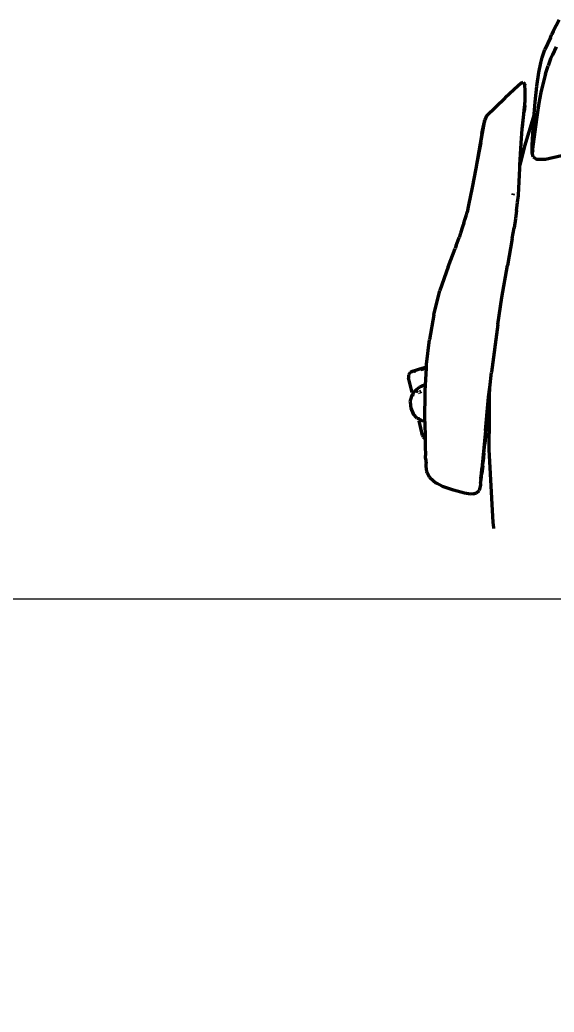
# Model space of a CAD drawing. Header units: millimetres. Extents: x 4307 to 31003, y 2809 to 20009.
# Drawn here: x 18476 to 18921, y 9439 to 10263 of the extents above; entities that cross this region are included whole.
import ezdxf

# ---------------------------------------------------------------- set-up
doc = ezdxf.new("R2010")
doc.units = ezdxf.units.MM
doc.layers.add('ProfileEdges', color=7, linetype='Continuous')

msp = doc.modelspace()

# ---------------------------------------------------------------- linework, layer by layer
msp.add_lwpolyline([(17159.58, 9782.64), (19682.84, 9782.64), (19682.84, 8537.98), (17159.58, 8537.98)], close=True)
at = {"layer": 'ProfileEdges', "lineweight": 211}
for p, q in [((18924.66, 10263.49), (18919.68, 10254.03)), ((18917.4, 10248.89), (18918.34, 10251.02)), ((18918.34, 10251.02), (18918.54, 10251.46)), ((18919.68, 10254.03), (18918.54, 10251.46)), ((18917.4, 10248.89), (18912.67, 10238.76)), ((18910.61, 10232.15), (18912.67, 10238.76)), ((18917.5, 10231.15), (18919.09, 10234.44)), ((18922.28, 10241.04), (18919.09, 10234.44)), ((18907.78, 10219.65), (18909.33, 10227.84)), ((18909.33, 10227.84), (18910.61, 10232.15)), ((18917.5, 10231.15), (18915.53, 10225.43)), ((18906.18, 10208.49), (18907.78, 10219.65)), ((18913.29, 10218.55), (18911.25, 10211.2)), ((18913.29, 10218.55), (18915.53, 10225.43)), ((18892.84, 10210.52), (18890.67, 10208.7)), ((18894.75, 10211.57), (18892.84, 10210.52)), ((18894.75, 10211.57), (18896.08, 10209.94)), ((18896.08, 10209.94), (18896.07, 10209.5)), ((18896.39, 10204.58), (18896.07, 10209.5)), ((18911.25, 10211.2), (18909.45, 10203.1)), ((18886.85, 10205.32), (18879.75, 10198.6)), ((18890.67, 10208.7), (18886.85, 10205.32)), ((18896.36, 10196.22), (18896.49, 10203.09)), ((18896.46, 10203.39), (18896.39, 10204.58)), ((18896.49, 10203.09), (18896.46, 10203.39)), ((18904.72, 10195.29), (18906.18, 10208.49)), ((18909.45, 10203.1), (18907.86, 10194.29)), ((18864.31, 10183.91), (18879.75, 10198.6)), ((18895.91, 10193.4), (18896.09, 10193.68)), ((18896, 10192.35), (18896.06, 10193.05)), ((18896.06, 10193.05), (18896.07, 10193.16)), ((18896.07, 10193.16), (18896.09, 10193.68)), ((18896.09, 10193.68), (18896.32, 10196.12)), ((18896.32, 10196.12), (18896.36, 10196.22)), ((18903.82, 10185.09), (18904.72, 10195.29)), ((18907.86, 10194.29), (18906.41, 10184.84)), ((18894.04, 10172.88), (18895.6, 10187.74)), ((18894.35, 10176.83), (18895.85, 10191.18)), ((18895.74, 10189.23), (18895.6, 10187.74)), ((18896, 10192.35), (18895.74, 10189.23)), ((18903.82, 10185.09), (18895.77, 10158.6)), ((18895.85, 10191.22), (18896, 10192.35)), ((18895.85, 10191.18), (18895.85, 10191.22)), ((18903.52, 10181.6), (18903.82, 10185.09)), ((18906.41, 10184.84), (18905.04, 10174.85)), ((18861.4, 10174.07), (18862.21, 10178.04)), ((18861.97, 10175.49), (18862.81, 10180.26)), ((18862.49, 10179.33), (18862.21, 10178.04)), ((18862.49, 10179.33), (18862.8, 10180.55)), ((18864.31, 10183.91), (18862.8, 10180.55)), ((18894.04, 10172.88), (18894.35, 10176.83)), ((18902.71, 10168.97), (18903.52, 10181.6)), ((18860.43, 10168.71), (18855.48, 10140.17)), ((18859.5, 10161.75), (18861.97, 10175.49)), ((18860.43, 10168.71), (18860.91, 10171.55)), ((18860.91, 10171.55), (18861.4, 10174.07)), ((18893.09, 10161.05), (18894.04, 10172.88)), ((18902.25, 10159.42), (18902.71, 10168.97)), ((18905.04, 10174.85), (18902.62, 10156.36)), ((18859.5, 10161.75), (18856.08, 10143.26)), ((18892.03, 10142.7), (18893.09, 10161.05)), ((18895.77, 10158.6), (18892.03, 10142.7)), ((18902.11, 10154.95), (18902.25, 10159.42)), ((18902.14, 10153.61), (18902.11, 10154.95)), ((18902.21, 10153.41), (18902.14, 10153.61)), ((18902.62, 10156.36), (18902.21, 10153.41)), ((18902.7, 10155.13), (18902.21, 10153.41)), ((18903.01, 10149.79), (18902.21, 10153.41)), ((18903.08, 10149.61), (18903.01, 10149.79)), ((18903.08, 10149.61), (18906.09, 10147.53)), ((18913.23, 10147.64), (18906.09, 10147.53)), ((18926.52, 10150.43), (18913.23, 10147.64)), ((18855.48, 10140.17), (18852.38, 10124.23)), ((18856.08, 10143.26), (18855.48, 10140.17)), ((18891.07, 10123.71), (18891.87, 10139.94)), ((18891.87, 10139.94), (18892.03, 10142.7)), ((18852.38, 10124.23), (18849.43, 10109.49)), ((18886.53, 10119.34), (18886.21, 10117.97)), ((18890.72, 10117.49), (18891.07, 10123.71)), ((18889.82, 10109.47), (18890.13, 10112.09)), ((18890.13, 10112.09), (18890.72, 10117.49)), ((18847.55, 10101.49), (18848.24, 10103.83)), ((18849.43, 10109.49), (18848.24, 10103.83)), ((18889.28, 10105.08), (18888.36, 10098.37)), ((18889.28, 10105.08), (18889.82, 10109.47)), ((18845.42, 10094.65), (18844.39, 10091.52)), ((18845.42, 10094.65), (18846.34, 10097.55)), ((18846.34, 10097.55), (18847.55, 10101.49)), ((18888.36, 10098.37), (18887.21, 10090.68)), ((18842.68, 10086.41), (18841.42, 10082.71)), ((18844.39, 10091.52), (18842.68, 10086.41)), ((18885.65, 10081.88), (18887.21, 10090.68)), ((18839.07, 10076.05), (18841.42, 10082.71)), ((18885.65, 10081.88), (18881.58, 10059.58)), ((18832.31, 10058.42), (18838.18, 10073.58)), ((18839.07, 10076.05), (18838.18, 10073.58)), ((18832.31, 10058.42), (18825.56, 10038.61)), ((18876.96, 10032.91), (18881.58, 10059.58)), ((18820.5, 10018.43), (18825.56, 10038.61)), ((18873.66, 10010.57), (18876.96, 10032.91)), ((18820.5, 10018.43), (18816.9, 9998.02)), ((18873.66, 10010.57), (18868.42, 9970.87)), ((18814.48, 9977.55), (18816.9, 9998.02)), ((18800.17, 9969.93), (18801.19, 9970.85)), ((18803.18, 9971.63), (18801.19, 9970.85)), ((18801.19, 9970.85), (18802.61, 9971.49)), ((18803.18, 9971.63), (18802.61, 9971.49)), ((18803.1, 9971.1), (18802.94, 9971.47)), ((18803.18, 9971.63), (18804.34, 9971.91)), ((18803.69, 9971.81), (18803.18, 9971.63)), ((18804.11, 9971.62), (18803.6, 9971.44)), ((18803.6, 9971.44), (18803.6, 9971.36)), ((18807.86, 9973.06), (18803.69, 9971.81)), ((18806.02, 9972.45), (18804.34, 9971.91)), ((18804.44, 9971.73), (18805.27, 9971.98)), ((18807.86, 9973.06), (18806.02, 9972.45)), ((18814.34, 9974.99), (18807.86, 9973.06)), ((18809.18, 9973.15), (18809.11, 9973.13)), ((18812.43, 9974.12), (18809.18, 9973.15)), ((18813.09, 9973.76), (18809.62, 9972.73)), ((18813.32, 9973.83), (18813.75, 9973.96)), ((18813.49, 9960.22), (18814.29, 9974.12)), ((18813.79, 9973.97), (18813.75, 9973.96)), ((18814.29, 9974.12), (18813.79, 9973.97)), ((18814.29, 9974.12), (18814.34, 9974.99)), ((18814.34, 9974.99), (18814.48, 9977.55)), ((18866.94, 9958.32), (18868.42, 9970.87)), ((18799.57, 9968.74), (18799.37, 9967.29)), ((18799.37, 9967.29), (18799.45, 9966.22)), ((18802.53, 9954.03), (18799.45, 9966.22)), ((18800.17, 9969.93), (18799.57, 9968.74)), ((18802.95, 9954.16), (18802.53, 9954.03)), ((18804.2, 9954.53), (18802.95, 9954.16)), ((18803.14, 9952.74), (18804.2, 9954.53)), ((18804.2, 9954.53), (18804.24, 9954.54)), ((18804.24, 9954.54), (18804.75, 9955.38)), ((18804.24, 9954.54), (18804.74, 9954.69)), ((18804.75, 9955.38), (18808.51, 9958.43)), ((18805.33, 9954.88), (18805.25, 9954.84)), ((18805.25, 9954.84), (18805.31, 9954.86)), ((18805.46, 9954.08), (18805.72, 9954.49)), ((18805.72, 9954.49), (18806.72, 9955.31)), ((18806.25, 9955.14), (18806.18, 9955.12)), ((18806.25, 9955.14), (18806.28, 9955.17)), ((18806.28, 9955.17), (18806.33, 9955.2)), ((18806.44, 9955.23), (18806.33, 9955.2)), ((18806.33, 9955.2), (18806.45, 9955.2)), ((18806.45, 9955.2), (18806.44, 9955.23)), ((18806.72, 9955.31), (18806.45, 9955.2)), ((18806.77, 9955.33), (18806.72, 9955.31)), ((18806.77, 9955.33), (18806.81, 9955.31)), ((18806.77, 9955.33), (18806.8, 9955.33)), ((18806.8, 9955.33), (18807.22, 9955.66)), ((18806.92, 9955.37), (18806.81, 9955.31)), ((18807.11, 9955.43), (18806.92, 9955.37)), ((18807.16, 9955.42), (18807.11, 9955.43)), ((18810.25, 9959.25), (18808.51, 9958.43)), ((18809.24, 9954.56), (18808.85, 9954.26)), ((18808.93, 9954.47), (18809.24, 9954.56)), ((18809.24, 9954.56), (18809.3, 9954.58)), ((18809.8, 9955), (18809.3, 9954.58)), ((18809.5, 9954.64), (18809.3, 9954.58)), ((18809.8, 9954.73), (18809.5, 9954.64)), ((18809.55, 9956.13), (18809.79, 9956.2)), ((18812.75, 9960), (18810.25, 9959.25)), ((18810.25, 9959.25), (18812.3, 9959.93)), ((18812.3, 9959.93), (18812.75, 9960)), ((18813.49, 9960.22), (18812.75, 9960)), ((18813.06, 9930.24), (18813.22, 9955.4)), ((18813.22, 9955.4), (18813.49, 9960.22)), ((18866.01, 9950.19), (18866.94, 9958.09)), ((18866.87, 9951.08), (18866.94, 9958.09)), ((18866.94, 9958.32), (18866.94, 9958.09)), ((18800.87, 9946.21), (18802.15, 9951.12)), ((18800.87, 9946.21), (18801.3, 9941.03)), ((18802.15, 9951.12), (18802.88, 9952.32)), ((18802.8, 9952.64), (18803.14, 9952.74)), ((18802.88, 9952.32), (18802.8, 9952.64)), ((18802.88, 9952.32), (18803.14, 9952.74)), ((18802.96, 9951.99), (18802.88, 9952.32)), ((18803.17, 9951.13), (18803.08, 9951.51)), ((18803.14, 9952.74), (18803.23, 9952.77)), ((18803.65, 9952.9), (18803.23, 9952.77)), ((18804.11, 9953.03), (18803.95, 9952.99)), ((18808.74, 9953.33), (18808.64, 9953.72)), ((18865.41, 9944.04), (18866.01, 9950.19)), ((18866.13, 9944.24), (18866.75, 9950.01)), ((18866.75, 9950.01), (18866.87, 9951.08)), ((18866.81, 9944.43), (18866.87, 9951.08)), ((18801.3, 9941.03), (18803.29, 9936.32)), ((18863.32, 9922.55), (18865.41, 9944.04)), ((18864.77, 9930.54), (18865.63, 9939.53)), ((18865.43, 9940.35), (18865.39, 9940.48)), ((18865.54, 9944.07), (18865.41, 9944.04)), ((18865.63, 9939.53), (18865.74, 9940.71)), ((18866.73, 9935.11), (18865.63, 9939.53)), ((18865.74, 9940.71), (18866.13, 9944.24)), ((18866.13, 9944.24), (18866.01, 9944.21)), ((18866.81, 9944.43), (18866.13, 9944.24)), ((18866.73, 9935.11), (18866.81, 9944.43)), ((18806.63, 9932.79), (18803.29, 9936.32)), ((18807.81, 9932.14), (18806.63, 9932.79)), ((18807.55, 9933.15), (18807.46, 9933.51)), ((18807.81, 9932.14), (18807.77, 9932.27)), ((18807.88, 9931.84), (18807.81, 9932.14)), ((18808.2, 9931.93), (18807.81, 9932.14)), ((18808.2, 9931.93), (18807.88, 9931.84)), ((18808.31, 9931.96), (18808.2, 9931.93)), ((18809.93, 9930.98), (18808.2, 9931.93)), ((18808.28, 9930.48), (18809.93, 9930.98)), ((18811.16, 9918.24), (18808.28, 9930.48)), ((18809.55, 9932.33), (18809.61, 9932.35)), ((18809.93, 9930.98), (18810.02, 9931)), ((18810.9, 9930.45), (18809.93, 9930.98)), ((18810.51, 9931.15), (18810.85, 9931.25)), ((18813.06, 9930.24), (18810.9, 9930.45)), ((18813.06, 9929.98), (18813.06, 9930.24)), ((18813.06, 9929.98), (18813.28, 9915.58)), ((18863.84, 9920.47), (18864.7, 9930.05)), ((18865.61, 9930.65), (18864.7, 9930.05)), ((18864.7, 9930.05), (18864.77, 9930.54)), ((18865.61, 9930.65), (18866.42, 9931.71)), ((18866.42, 9931.71), (18866.71, 9932.66)), ((18866.47, 9906.59), (18866.71, 9932.66)), ((18866.71, 9932.66), (18866.73, 9935.11)), ((18863.32, 9922.55), (18860.46, 9890.83)), ((18811.59, 9917.27), (18811.16, 9918.24)), ((18811.59, 9917.27), (18812.92, 9915.72)), ((18813.28, 9915.58), (18812.92, 9915.72)), ((18813.28, 9915.58), (18813.38, 9909.37)), ((18863.84, 9920.47), (18862.98, 9911.48)), ((18813.38, 9909.37), (18813.54, 9901.64)), ((18862.18, 9903.56), (18862.98, 9911.48)), ((18869.75, 9846.04), (18866.47, 9906.59)), ((18813.7, 9899.24), (18813.54, 9901.64)), ((18813.7, 9899.24), (18814.05, 9894.98)), ((18861.08, 9893.1), (18861.45, 9896.72)), ((18861.83, 9900.19), (18861.45, 9896.72)), ((18862.18, 9903.56), (18861.83, 9900.19)), ((18814.24, 9892.51), (18814.05, 9894.98)), ((18814.45, 9890.48), (18814.24, 9892.51)), ((18814.78, 9888.26), (18814.45, 9890.48)), ((18815.01, 9887.33), (18814.78, 9888.26)), ((18860.03, 9886.45), (18860.46, 9890.83)), ((18861.08, 9893.1), (18860.39, 9887.04)), ((18816.94, 9883.72), (18815.01, 9887.33)), ((18816.94, 9883.72), (18817.19, 9883.43)), ((18817.19, 9883.43), (18822.54, 9878.76)), ((18859.35, 9878.43), (18859.78, 9881.91)), ((18859.64, 9881.8), (18859.61, 9882.34)), ((18859.67, 9882.59), (18859.64, 9881.8)), ((18859.67, 9882.59), (18860.03, 9886.45)), ((18859.78, 9881.91), (18860.39, 9887.04)), ((18822.54, 9878.76), (18822.65, 9878.67)), ((18827.7, 9875.89), (18822.65, 9878.67)), ((18836.85, 9872.81), (18827.7, 9875.89)), ((18845.95, 9870.39), (18836.85, 9872.81)), ((18856.05, 9870.63), (18858.05, 9872.75)), ((18859.2, 9877.26), (18858.05, 9872.75)), ((18859.35, 9878.43), (18859.2, 9877.26)), ((18850.84, 9869.64), (18845.95, 9870.39)), ((18853.53, 9869.93), (18850.84, 9869.64)), ((18853.53, 9869.93), (18856.05, 9870.63)), ((18870.22, 9841.76), (18869.75, 9846.04)), ((18870.27, 9841.24), (18870.22, 9841.69))]:
    msp.add_line(p, q, dxfattribs=at)

doc.saveas('drawing.dxf')
